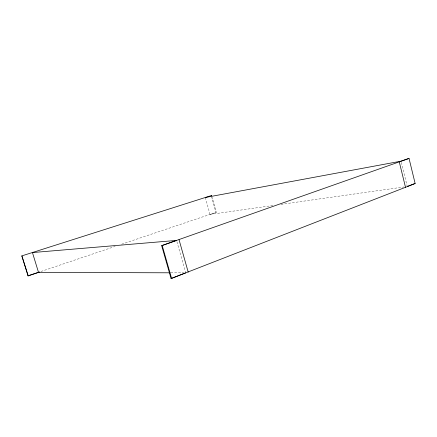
<?xml version="1.0" encoding="UTF-8"?>
<svg xmlns="http://www.w3.org/2000/svg" width="437" height="437" viewBox="0 0 437 437"><rect width="100%" height="100%" fill="white"/><g stroke="black" fill="none" stroke-linecap="round" stroke-linejoin="round"><path stroke-width="0.33" stroke-dasharray="2.19 1.64" d="M205.324 197.491L210.011 214.425L216.315 212.289L212.213 197.409M40.925 271.503L115.166 246.402M121.617 244.223L216.315 212.289M210.011 214.425L274.185 205.335M280.942 204.379L403.886 186.97M170.741 272.803L183.687 272.846M176.914 241.716L185.55 272.202M211.41 196.197L215.867 212.355M401.374 162.455L407.104 185.845"/><path stroke-width="0.66" d="M170.059 272.803L38.522 272.393L32.442 252.564L176.543 240.416L161.668 245.67L171.075 278.571L185.736 272.852M407.262 186.495L414.041 183.846M171.075 278.571L415.15 183.535L409.032 158.418L401.057 161.155L205.324 197.491M161.668 245.67L409.032 158.418M211.235 195.552L211.677 195.465L21.85 255.885L28.012 275.867L38.522 272.393M28.012 275.867L39.636 271.94M414.658 183.606L415.15 183.535M21.85 255.885L28.236 275.873M162.231 245.632L171.648 278.582M179.039 239.695L188.21 272.114M399.271 161.87L405.503 187.304"/></g></svg>
